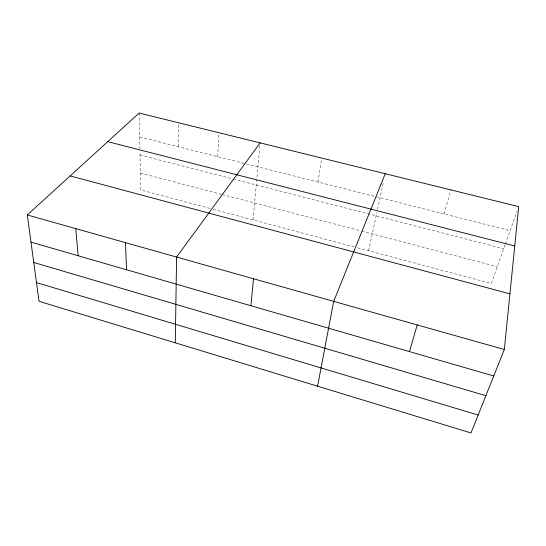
<?xml version="1.0" encoding="UTF-8"?>
<svg xmlns="http://www.w3.org/2000/svg" width="546" height="546" viewBox="0 0 546 546"><rect width="100%" height="100%" fill="white"/><g stroke="black" fill="none" stroke-linecap="round" stroke-linejoin="round"><path stroke-width="0.41" stroke-dasharray="2.73 2.05" d="M178.269 146.71L178.631 122.782M217.677 156.682L218.946 132.719M253.03 219.908L260.053 143.7M318.038 182.057L321.696 158.053M368.598 250.75L376.849 212.578M377.559 209.282L383.456 182.002M444.048 213.93L450.88 189.906M505.077 244.806L491.277 283.497L357.193 247.707M505.357 244.014L517.274 210.626M139.653 136.95L245.604 163.739M246.423 163.95L510.135 230.637M140.035 155.037L232.364 178.829M233.19 179.04L503.678 248.737M140.411 173.041L221.43 194.308M222.236 194.519L360.79 230.883M361.609 231.095L497.269 266.694M209.992 208.415L140.766 189.94L139.967 151.747M213.247 209.289L353.938 246.84M139.148 113.049L139.899 148.457"/><path stroke-width="0.82" d="M175.286 342.827L176.59 257.064L260.128 142.875M250.88 305.733L253.542 278.767M504.327 349.508L518.7 206.627L139.148 113.049L27.3 214.953L39.046 301.303L470.986 432.951L504.327 349.508L27.3 214.953M317.588 386.199L333.674 301.372L385.244 173.724M409.473 351.604L417.199 324.931M107.739 141.667L514.741 245.987M70.161 175.908L509.923 293.857M30.999 242.131L493.748 375.982M33.77 262.496L485.879 395.686M36.5 282.596L478.146 415.035M75.744 228.617L78.139 255.767M125.484 242.649L126.522 269.758"/></g></svg>
